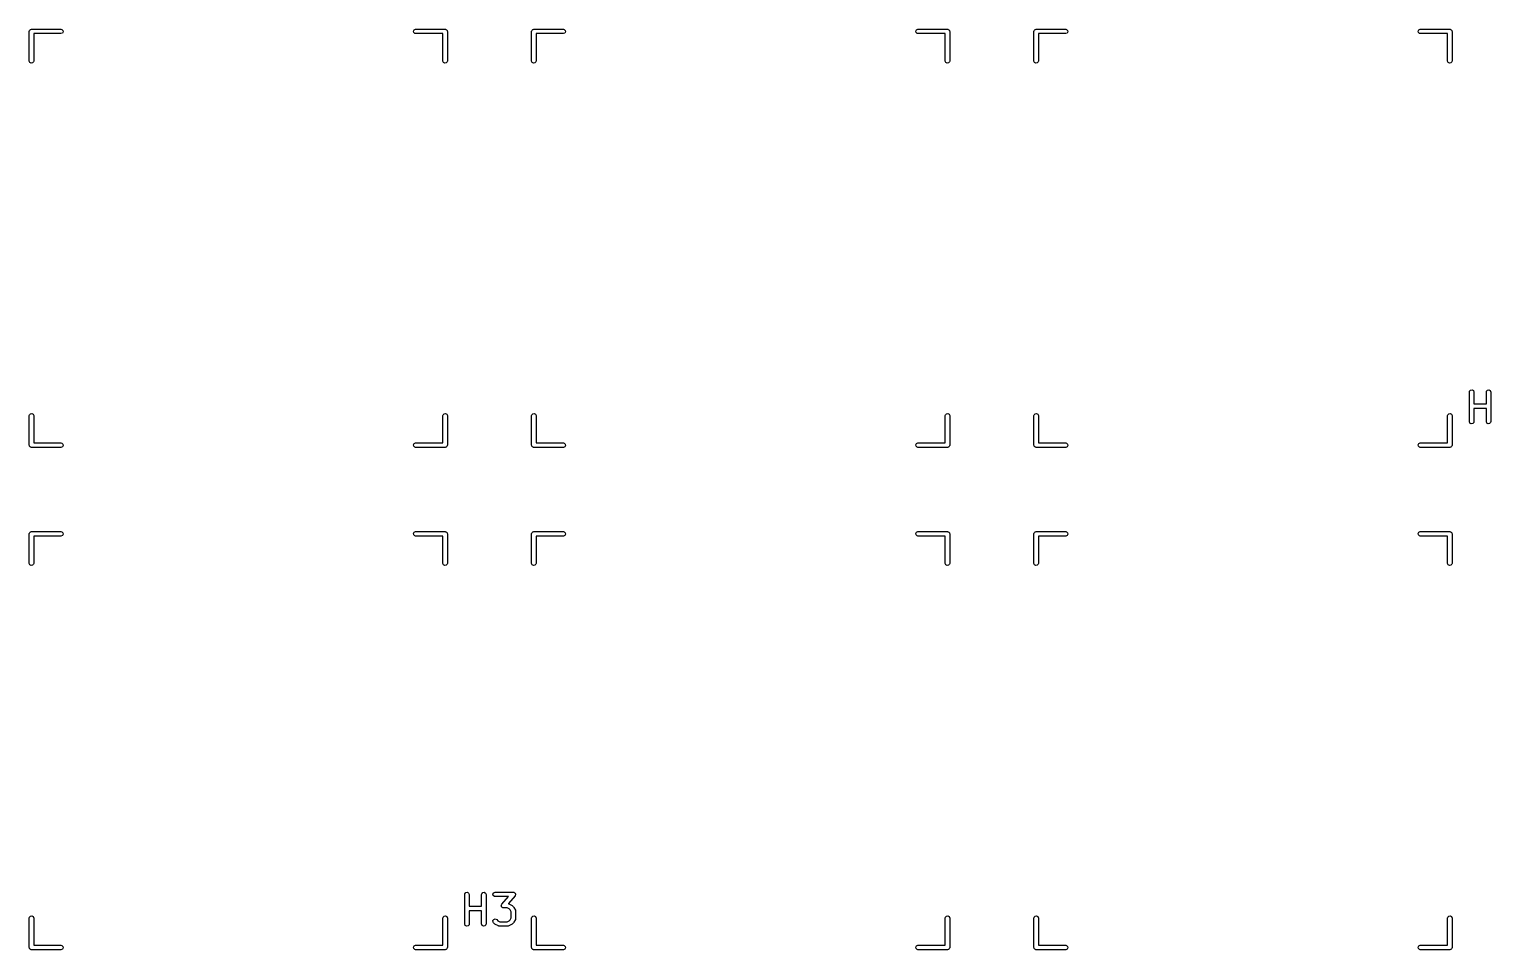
# Model space of a CAD drawing. Extents: x 2.98 to 10.9, y -3.21 to -0.64.
# Drawn here: x 2.984 to 4.931, y -1.868 to -0.642 of the extents above; entities that cross this region are included whole.
import ezdxf

# ---------------------------------------------------------------- set-up
doc = ezdxf.new("R2010")
doc.units = 0
doc.header["$MEASUREMENT"] = 0
doc.layers.add('BLACK', color=7, linetype='CONTINUOUS')

msp = doc.modelspace()

# ---------------------------------------------------------------- linework, layer by layer
at = {"layer": 'BLACK', "linetype": 'CONTINUOUS'}
for p, q in [((2.98492, -0.643087), (2.98531, -0.642423)), ((2.98531, -0.642423), (2.98556, -0.642332)), ((2.98556, -0.642332), (2.98573, -0.642127)), ((2.98573, -0.642127), (2.98648, -0.641994)), ((2.98648, -0.641994), (2.9872, -0.641732)), ((2.9872, -0.641732), (3.02657, -0.641732)), ((3.02657, -0.641732), (3.02758, -0.64191)), ((3.02758, -0.64191), (3.02913, -0.643208)), ((3.49611, -0.644172), (3.49712, -0.642423)), ((3.49712, -0.642423), (3.49901, -0.641732)), ((3.49901, -0.641732), (3.53838, -0.641732)), ((3.53838, -0.641732), (3.53877, -0.641799)), ((3.53877, -0.641799), (3.5389, -0.641777)), ((3.5389, -0.641777), (3.53901, -0.641842)), ((3.53901, -0.641842), (3.53939, -0.64191)), ((3.53939, -0.64191), (3.53998, -0.642403)), ((3.53998, -0.642403), (3.54065, -0.642787)), ((3.65421, -0.643087), (3.6546, -0.642423)), ((3.6546, -0.642423), (3.65485, -0.642332)), ((3.65485, -0.642332), (3.65502, -0.642127)), ((3.65502, -0.642127), (3.65577, -0.641994)), ((3.65577, -0.641994), (3.65649, -0.641732)), ((3.65649, -0.641732), (3.69586, -0.641732)), ((3.69586, -0.641732), (3.69687, -0.64191)), ((3.69687, -0.64191), (3.69842, -0.643208)), ((4.1654, -0.644172), (4.16641, -0.642423)), ((4.16641, -0.642423), (4.16831, -0.641732)), ((4.16831, -0.641732), (4.20768, -0.641732)), ((4.20768, -0.641732), (4.20806, -0.641799)), ((4.20806, -0.641799), (4.20819, -0.641777)), ((4.20819, -0.641777), (4.2083, -0.641842)), ((4.2083, -0.641842), (4.20869, -0.64191)), ((4.20869, -0.64191), (4.20927, -0.642403)), ((4.20927, -0.642403), (4.20994, -0.642787)), ((4.3235, -0.643087), (4.32389, -0.642423)), ((4.32389, -0.642423), (4.32414, -0.642332)), ((4.32414, -0.642332), (4.32431, -0.642127)), ((4.32431, -0.642127), (4.32506, -0.641994)), ((4.32506, -0.641994), (4.32579, -0.641732)), ((4.32579, -0.641732), (4.36516, -0.641732)), ((4.36516, -0.641732), (4.36617, -0.64191)), ((4.36617, -0.64191), (4.36771, -0.643208)), ((4.83469, -0.644172), (4.8357, -0.642423)), ((4.8357, -0.642423), (4.8376, -0.641732)), ((4.8376, -0.641732), (4.87697, -0.641732)), ((4.87697, -0.641732), (4.87735, -0.641799)), ((4.87735, -0.641799), (4.87748, -0.641777)), ((4.87748, -0.641777), (4.87759, -0.641842)), ((4.87759, -0.641842), (4.87798, -0.64191)), ((4.87798, -0.64191), (4.87856, -0.642403)), ((4.87856, -0.642403), (4.87923, -0.642787)), ((2.98425, -0.644685), (2.98432, -0.644301)), ((2.98425, -0.684055), (2.98425, -0.644685)), ((2.9843, -0.644172), (2.98436, -0.644058)), ((2.98432, -0.644301), (2.9843, -0.644172)), ((2.98436, -0.644058), (2.98443, -0.643675)), ((2.98443, -0.643675), (2.98492, -0.643087)), ((3.02657, -0.647637), (2.99016, -0.647637)), ((2.99016, -0.647637), (2.99016, -0.684055)), ((3.02847, -0.646947), (3.02657, -0.647637)), ((3.02948, -0.645197), (3.02847, -0.646947)), ((3.02913, -0.643208), (3.02948, -0.645197)), ((3.49646, -0.646161), (3.49611, -0.644172)), ((3.498, -0.647459), (3.49646, -0.646161)), ((3.49901, -0.647637), (3.498, -0.647459)), ((3.53543, -0.647637), (3.49901, -0.647637)), ((3.53543, -0.684055), (3.53543, -0.647637)), ((3.54065, -0.642787), (3.54074, -0.643037)), ((3.54074, -0.643037), (3.54094, -0.643208)), ((3.54094, -0.643208), (3.54107, -0.643964)), ((3.54107, -0.643964), (3.54134, -0.644685)), ((3.54134, -0.644685), (3.54134, -0.684055)), ((3.65354, -0.644685), (3.65361, -0.644301)), ((3.65354, -0.684055), (3.65354, -0.644685)), ((3.65359, -0.644172), (3.65365, -0.644058)), ((3.65361, -0.644301), (3.65359, -0.644172)), ((3.65365, -0.644058), (3.65372, -0.643675)), ((3.65372, -0.643675), (3.65421, -0.643087)), ((3.69586, -0.647637), (3.65945, -0.647637)), ((3.65945, -0.647637), (3.65945, -0.684055)), ((3.69776, -0.646947), (3.69586, -0.647637)), ((3.69877, -0.645197), (3.69776, -0.646947)), ((3.69842, -0.643208), (3.69877, -0.645197)), ((4.16575, -0.646161), (4.1654, -0.644172)), ((4.1673, -0.647459), (4.16575, -0.646161)), ((4.16831, -0.647637), (4.1673, -0.647459)), ((4.20472, -0.647637), (4.16831, -0.647637)), ((4.20472, -0.684055), (4.20472, -0.647637)), ((4.20994, -0.642787), (4.21003, -0.643037)), ((4.21003, -0.643037), (4.21023, -0.643208)), ((4.21023, -0.643208), (4.21037, -0.643964)), ((4.21037, -0.643964), (4.21063, -0.644685)), ((4.21063, -0.644685), (4.21063, -0.684055)), ((4.32283, -0.644685), (4.3229, -0.644301)), ((4.32283, -0.684055), (4.32283, -0.644685)), ((4.32288, -0.644172), (4.32294, -0.644058)), ((4.3229, -0.644301), (4.32288, -0.644172)), ((4.32294, -0.644058), (4.32301, -0.643675)), ((4.32301, -0.643675), (4.3235, -0.643087)), ((4.36516, -0.647637), (4.32874, -0.647637)), ((4.32874, -0.647637), (4.32874, -0.684055)), ((4.36705, -0.646947), (4.36516, -0.647637)), ((4.36806, -0.645197), (4.36705, -0.646947)), ((4.36771, -0.643208), (4.36806, -0.645197)), ((4.83504, -0.646161), (4.83469, -0.644172)), ((4.83659, -0.647459), (4.83504, -0.646161)), ((4.8376, -0.647637), (4.83659, -0.647459)), ((4.87401, -0.647637), (4.8376, -0.647637)), ((4.87401, -0.684055), (4.87401, -0.647637)), ((4.87923, -0.642787), (4.87932, -0.643037)), ((4.87932, -0.643037), (4.87952, -0.643208)), ((4.87952, -0.643208), (4.87966, -0.643964)), ((4.87966, -0.643964), (4.87992, -0.644685)), ((4.87992, -0.644685), (4.87992, -0.684055)), ((2.98494, -0.685953), (2.98425, -0.684055)), ((2.98669, -0.686963), (2.98494, -0.685953)), ((2.98868, -0.686612), (2.98669, -0.686963)), ((2.98998, -0.685065), (2.98868, -0.686612)), ((2.99016, -0.684055), (2.98998, -0.685065)), ((3.53612, -0.685953), (3.53543, -0.684055)), ((3.53787, -0.686963), (3.53612, -0.685953)), ((3.53986, -0.686612), (3.53787, -0.686963)), ((3.54116, -0.685065), (3.53986, -0.686612)), ((3.54134, -0.684055), (3.54116, -0.685065)), ((3.65423, -0.685953), (3.65354, -0.684055)), ((3.65598, -0.686963), (3.65423, -0.685953)), ((3.65797, -0.686612), (3.65598, -0.686963)), ((3.65927, -0.685065), (3.65797, -0.686612)), ((3.65945, -0.684055), (3.65927, -0.685065)), ((4.20541, -0.685953), (4.20472, -0.684055)), ((4.20716, -0.686963), (4.20541, -0.685953)), ((4.20915, -0.686612), (4.20716, -0.686963)), ((4.21045, -0.685065), (4.20915, -0.686612)), ((4.21063, -0.684055), (4.21045, -0.685065)), ((4.32352, -0.685953), (4.32283, -0.684055)), ((4.32527, -0.686963), (4.32352, -0.685953)), ((4.32726, -0.686612), (4.32527, -0.686963)), ((4.32856, -0.685065), (4.32726, -0.686612)), ((4.32874, -0.684055), (4.32856, -0.685065)), ((4.8747, -0.685953), (4.87401, -0.684055)), ((4.87645, -0.686963), (4.8747, -0.685953)), ((4.87844, -0.686612), (4.87645, -0.686963)), ((4.87974, -0.685065), (4.87844, -0.686612)), ((4.87992, -0.684055), (4.87974, -0.685065)), ((4.90307, -1.12509), (4.90325, -1.12408)), ((4.90307, -1.16446), (4.90307, -1.12509)), ((4.90325, -1.12408), (4.90455, -1.12254)), ((4.90455, -1.12254), (4.90654, -1.12219)), ((4.90654, -1.12219), (4.90829, -1.1232)), ((4.90829, -1.1232), (4.90898, -1.12509)), ((4.90898, -1.12509), (4.90898, -1.14089)), ((4.92557, -1.12509), (4.92575, -1.12408)), ((4.92557, -1.14089), (4.92557, -1.12509)), ((4.92575, -1.12408), (4.92705, -1.12254)), ((4.92705, -1.12254), (4.92903, -1.12219)), ((4.92903, -1.12219), (4.93078, -1.1232)), ((4.93078, -1.1232), (4.93147, -1.12509)), ((4.93147, -1.12509), (4.93147, -1.16446)), ((4.90898, -1.14089), (4.92557, -1.14089)), ((4.92557, -1.14679), (4.90898, -1.14679)), ((4.90898, -1.14679), (4.90898, -1.16446)), ((4.92557, -1.16446), (4.92557, -1.14679)), ((2.98425, -1.1565), (2.98443, -1.15549)), ((2.98425, -1.19587), (2.98425, -1.1565)), ((2.98443, -1.15549), (2.98573, -1.15394)), ((2.98573, -1.15394), (2.98772, -1.15359)), ((2.98772, -1.15359), (2.98947, -1.1546)), ((2.98947, -1.1546), (2.99016, -1.1565)), ((2.99016, -1.1565), (2.99016, -1.19291)), ((3.53543, -1.1565), (3.53561, -1.15549)), ((3.53543, -1.19291), (3.53543, -1.1565)), ((3.53561, -1.15549), (3.53691, -1.15394)), ((3.53691, -1.15394), (3.5389, -1.15359)), ((3.5389, -1.15359), (3.54065, -1.1546)), ((3.54065, -1.1546), (3.54134, -1.1565)), ((3.54134, -1.1565), (3.54134, -1.19587)), ((3.65354, -1.1565), (3.65372, -1.15549)), ((3.65354, -1.19587), (3.65354, -1.1565)), ((3.65372, -1.15549), (3.65502, -1.15394)), ((3.65502, -1.15394), (3.65701, -1.15359)), ((3.65701, -1.15359), (3.65876, -1.1546)), ((3.65876, -1.1546), (3.65945, -1.1565)), ((3.65945, -1.1565), (3.65945, -1.19291)), ((4.20472, -1.1565), (4.2049, -1.15549)), ((4.20472, -1.19291), (4.20472, -1.1565)), ((4.2049, -1.15549), (4.2062, -1.15394)), ((4.2062, -1.15394), (4.20819, -1.15359)), ((4.20819, -1.15359), (4.20994, -1.1546)), ((4.20994, -1.1546), (4.21063, -1.1565)), ((4.21063, -1.1565), (4.21063, -1.19587)), ((4.32283, -1.1565), (4.32301, -1.15549)), ((4.32283, -1.19587), (4.32283, -1.1565)), ((4.32301, -1.15549), (4.32431, -1.15394)), ((4.32431, -1.15394), (4.3263, -1.15359)), ((4.3263, -1.15359), (4.32805, -1.1546)), ((4.32805, -1.1546), (4.32874, -1.1565)), ((4.32874, -1.1565), (4.32874, -1.19291)), ((4.87401, -1.1565), (4.87419, -1.15549)), ((4.87401, -1.19291), (4.87401, -1.1565)), ((4.87419, -1.15549), (4.87549, -1.15394)), ((4.87549, -1.15394), (4.87748, -1.15359)), ((4.87748, -1.15359), (4.87923, -1.1546)), ((4.87923, -1.1546), (4.87992, -1.1565)), ((4.87992, -1.1565), (4.87992, -1.19587)), ((4.90376, -1.16636), (4.90307, -1.16446)), ((4.90551, -1.16737), (4.90376, -1.16636)), ((4.9075, -1.16702), (4.90551, -1.16737)), ((4.9088, -1.16547), (4.9075, -1.16702)), ((4.90898, -1.16446), (4.9088, -1.16547)), ((4.92626, -1.16636), (4.92557, -1.16446)), ((4.92801, -1.16737), (4.92626, -1.16636)), ((4.93, -1.16702), (4.92801, -1.16737)), ((4.9313, -1.16547), (4.93, -1.16702)), ((4.93147, -1.16446), (4.9313, -1.16547)), ((2.98451, -1.19659), (2.98425, -1.19587)), ((2.98465, -1.19734), (2.98451, -1.19659)), ((2.98485, -1.19751), (2.98465, -1.19734)), ((2.98494, -1.19776), (2.98485, -1.19751)), ((2.98561, -1.19815), (2.98494, -1.19776)), ((2.98619, -1.19864), (2.98561, -1.19815)), ((2.98658, -1.19871), (2.98619, -1.19864)), ((2.98669, -1.19877), (2.98658, -1.19871)), ((2.98682, -1.19875), (2.98669, -1.19877)), ((2.9872, -1.19882), (2.98682, -1.19875)), ((3.02657, -1.19882), (2.9872, -1.19882)), ((2.99016, -1.19291), (3.02657, -1.19291)), ((3.02657, -1.19291), (3.02758, -1.19309)), ((3.02847, -1.19813), (3.02657, -1.19882)), ((3.02758, -1.19309), (3.02913, -1.19439)), ((3.02948, -1.19638), (3.02847, -1.19813)), ((3.02913, -1.19439), (3.02948, -1.19638)), ((3.49611, -1.19535), (3.49712, -1.1936)), ((3.49646, -1.19734), (3.49611, -1.19535)), ((3.498, -1.19864), (3.49646, -1.19734)), ((3.49712, -1.1936), (3.49901, -1.19291)), ((3.49901, -1.19882), (3.498, -1.19864)), ((3.49901, -1.19291), (3.53543, -1.19291)), ((3.53838, -1.19882), (3.49901, -1.19882)), ((3.53911, -1.19856), (3.53838, -1.19882)), ((3.53986, -1.19842), (3.53911, -1.19856)), ((3.54003, -1.19822), (3.53986, -1.19842)), ((3.54028, -1.19813), (3.54003, -1.19822)), ((3.54067, -1.19746), (3.54028, -1.19813)), ((3.54116, -1.19688), (3.54067, -1.19746)), ((3.54123, -1.19649), (3.54116, -1.19688)), ((3.54129, -1.19638), (3.54123, -1.19649)), ((3.54134, -1.19587), (3.54127, -1.19625)), ((3.54127, -1.19625), (3.54129, -1.19638)), ((3.6538, -1.19659), (3.65354, -1.19587)), ((3.65394, -1.19734), (3.6538, -1.19659)), ((3.65414, -1.19751), (3.65394, -1.19734)), ((3.65423, -1.19776), (3.65414, -1.19751)), ((3.6549, -1.19815), (3.65423, -1.19776)), ((3.65548, -1.19864), (3.6549, -1.19815)), ((3.65587, -1.19871), (3.65548, -1.19864)), ((3.65598, -1.19877), (3.65587, -1.19871)), ((3.65611, -1.19875), (3.65598, -1.19877)), ((3.65649, -1.19882), (3.65611, -1.19875)), ((3.69586, -1.19882), (3.65649, -1.19882)), ((3.65945, -1.19291), (3.69586, -1.19291)), ((3.69586, -1.19291), (3.69687, -1.19309)), ((3.69776, -1.19813), (3.69586, -1.19882)), ((3.69687, -1.19309), (3.69842, -1.19439)), ((3.69877, -1.19638), (3.69776, -1.19813)), ((3.69842, -1.19439), (3.69877, -1.19638)), ((4.1654, -1.19535), (4.16641, -1.1936)), ((4.16575, -1.19734), (4.1654, -1.19535)), ((4.1673, -1.19864), (4.16575, -1.19734)), ((4.16641, -1.1936), (4.16831, -1.19291)), ((4.16831, -1.19882), (4.1673, -1.19864)), ((4.16831, -1.19291), (4.20472, -1.19291)), ((4.20768, -1.19882), (4.16831, -1.19882)), ((4.2084, -1.19856), (4.20768, -1.19882)), ((4.20915, -1.19842), (4.2084, -1.19856)), ((4.20932, -1.19822), (4.20915, -1.19842)), ((4.20957, -1.19813), (4.20932, -1.19822)), ((4.20996, -1.19746), (4.20957, -1.19813)), ((4.21045, -1.19688), (4.20996, -1.19746)), ((4.21052, -1.19649), (4.21045, -1.19688)), ((4.21058, -1.19638), (4.21052, -1.19649)), ((4.21063, -1.19587), (4.21056, -1.19625)), ((4.21056, -1.19625), (4.21058, -1.19638)), ((4.32309, -1.19659), (4.32283, -1.19587)), ((4.32323, -1.19734), (4.32309, -1.19659)), ((4.32343, -1.19751), (4.32323, -1.19734)), ((4.32352, -1.19776), (4.32343, -1.19751)), ((4.32419, -1.19815), (4.32352, -1.19776)), ((4.32478, -1.19864), (4.32419, -1.19815)), ((4.32516, -1.19871), (4.32478, -1.19864)), ((4.32527, -1.19877), (4.32516, -1.19871)), ((4.3254, -1.19875), (4.32527, -1.19877)), ((4.32579, -1.19882), (4.3254, -1.19875)), ((4.36516, -1.19882), (4.32579, -1.19882)), ((4.32874, -1.19291), (4.36516, -1.19291)), ((4.36516, -1.19291), (4.36617, -1.19309)), ((4.36705, -1.19813), (4.36516, -1.19882)), ((4.36617, -1.19309), (4.36771, -1.19439)), ((4.36806, -1.19638), (4.36705, -1.19813)), ((4.36771, -1.19439), (4.36806, -1.19638)), ((4.83469, -1.19535), (4.8357, -1.1936)), ((4.83504, -1.19734), (4.83469, -1.19535)), ((4.83659, -1.19864), (4.83504, -1.19734)), ((4.8357, -1.1936), (4.8376, -1.19291)), ((4.8376, -1.19882), (4.83659, -1.19864)), ((4.8376, -1.19291), (4.87401, -1.19291)), ((4.87697, -1.19882), (4.8376, -1.19882)), ((4.87769, -1.19856), (4.87697, -1.19882)), ((4.87844, -1.19842), (4.87769, -1.19856)), ((4.87861, -1.19822), (4.87844, -1.19842)), ((4.87886, -1.19813), (4.87861, -1.19822)), ((4.87925, -1.19746), (4.87886, -1.19813)), ((4.87974, -1.19688), (4.87925, -1.19746)), ((4.87981, -1.19649), (4.87974, -1.19688)), ((4.87987, -1.19638), (4.87981, -1.19649)), ((4.87992, -1.19587), (4.87985, -1.19625)), ((4.87985, -1.19625), (4.87987, -1.19638)), ((2.98425, -1.31398), (2.98432, -1.31359)), ((2.98425, -1.35335), (2.98425, -1.31398)), ((2.9843, -1.31346), (2.98436, -1.31335)), ((2.98432, -1.31359), (2.9843, -1.31346)), ((2.98436, -1.31335), (2.98443, -1.31297)), ((2.98443, -1.31297), (2.98492, -1.31238)), ((2.98492, -1.31238), (2.98531, -1.31171)), ((2.98531, -1.31171), (2.98556, -1.31162)), ((2.98556, -1.31162), (2.98573, -1.31142)), ((2.98573, -1.31142), (2.98648, -1.31129)), ((2.98648, -1.31129), (2.9872, -1.31102)), ((2.9872, -1.31102), (3.02657, -1.31102)), ((3.02657, -1.31693), (2.99016, -1.31693)), ((2.99016, -1.31693), (2.99016, -1.35335)), ((3.02657, -1.31102), (3.02758, -1.3112)), ((3.02847, -1.31624), (3.02657, -1.31693)), ((3.02758, -1.3112), (3.02913, -1.3125)), ((3.02948, -1.31449), (3.02847, -1.31624)), ((3.02913, -1.3125), (3.02948, -1.31449)), ((3.49611, -1.31346), (3.49712, -1.31171)), ((3.49646, -1.31545), (3.49611, -1.31346)), ((3.498, -1.31675), (3.49646, -1.31545)), ((3.49712, -1.31171), (3.49901, -1.31102)), ((3.49901, -1.31693), (3.498, -1.31675)), ((3.49901, -1.31102), (3.53838, -1.31102)), ((3.53543, -1.31693), (3.49901, -1.31693)), ((3.53543, -1.35335), (3.53543, -1.31693)), ((3.53838, -1.31102), (3.53877, -1.31109)), ((3.53877, -1.31109), (3.5389, -1.31107)), ((3.5389, -1.31107), (3.53901, -1.31113)), ((3.53901, -1.31113), (3.53939, -1.3112)), ((3.53939, -1.3112), (3.53998, -1.31169)), ((3.53998, -1.31169), (3.54065, -1.31208)), ((3.54065, -1.31208), (3.54074, -1.31233)), ((3.54074, -1.31233), (3.54094, -1.3125)), ((3.54094, -1.3125), (3.54107, -1.31325)), ((3.54107, -1.31325), (3.54134, -1.31398)), ((3.54134, -1.31398), (3.54134, -1.35335)), ((3.65354, -1.31398), (3.65361, -1.31359)), ((3.65354, -1.35335), (3.65354, -1.31398)), ((3.65359, -1.31346), (3.65365, -1.31335)), ((3.65361, -1.31359), (3.65359, -1.31346)), ((3.65365, -1.31335), (3.65372, -1.31297)), ((3.65372, -1.31297), (3.65421, -1.31238)), ((3.65421, -1.31238), (3.6546, -1.31171)), ((3.6546, -1.31171), (3.65485, -1.31162)), ((3.65485, -1.31162), (3.65502, -1.31142)), ((3.65502, -1.31142), (3.65577, -1.31129)), ((3.65577, -1.31129), (3.65649, -1.31102)), ((3.65649, -1.31102), (3.69586, -1.31102)), ((3.69586, -1.31693), (3.65945, -1.31693)), ((3.65945, -1.31693), (3.65945, -1.35335)), ((3.69586, -1.31102), (3.69687, -1.3112)), ((3.69776, -1.31624), (3.69586, -1.31693)), ((3.69687, -1.3112), (3.69842, -1.3125)), ((3.69877, -1.31449), (3.69776, -1.31624)), ((3.69842, -1.3125), (3.69877, -1.31449)), ((4.1654, -1.31346), (4.16641, -1.31171)), ((4.16575, -1.31545), (4.1654, -1.31346)), ((4.1673, -1.31675), (4.16575, -1.31545)), ((4.16641, -1.31171), (4.16831, -1.31102)), ((4.16831, -1.31693), (4.1673, -1.31675)), ((4.16831, -1.31102), (4.20768, -1.31102)), ((4.20472, -1.31693), (4.16831, -1.31693)), ((4.20472, -1.35335), (4.20472, -1.31693)), ((4.20768, -1.31102), (4.20806, -1.31109)), ((4.20806, -1.31109), (4.20819, -1.31107)), ((4.20819, -1.31107), (4.2083, -1.31113)), ((4.2083, -1.31113), (4.20869, -1.3112)), ((4.20869, -1.3112), (4.20927, -1.31169)), ((4.20927, -1.31169), (4.20994, -1.31208)), ((4.20994, -1.31208), (4.21003, -1.31233)), ((4.21003, -1.31233), (4.21023, -1.3125)), ((4.21023, -1.3125), (4.21037, -1.31325)), ((4.21037, -1.31325), (4.21063, -1.31398)), ((4.21063, -1.31398), (4.21063, -1.35335)), ((4.32283, -1.31398), (4.3229, -1.31359)), ((4.32283, -1.35335), (4.32283, -1.31398)), ((4.32288, -1.31346), (4.32294, -1.31335)), ((4.3229, -1.31359), (4.32288, -1.31346)), ((4.32294, -1.31335), (4.32301, -1.31297)), ((4.32301, -1.31297), (4.3235, -1.31238)), ((4.3235, -1.31238), (4.32389, -1.31171)), ((4.32389, -1.31171), (4.32414, -1.31162)), ((4.32414, -1.31162), (4.32431, -1.31142)), ((4.32431, -1.31142), (4.32506, -1.31129)), ((4.32506, -1.31129), (4.32579, -1.31102)), ((4.32579, -1.31102), (4.36516, -1.31102)), ((4.36516, -1.31693), (4.32874, -1.31693)), ((4.32874, -1.31693), (4.32874, -1.35335)), ((4.36516, -1.31102), (4.36617, -1.3112)), ((4.36705, -1.31624), (4.36516, -1.31693)), ((4.36617, -1.3112), (4.36771, -1.3125)), ((4.36806, -1.31449), (4.36705, -1.31624)), ((4.36771, -1.3125), (4.36806, -1.31449)), ((4.83469, -1.31346), (4.8357, -1.31171)), ((4.83504, -1.31545), (4.83469, -1.31346)), ((4.83659, -1.31675), (4.83504, -1.31545)), ((4.8357, -1.31171), (4.8376, -1.31102)), ((4.8376, -1.31693), (4.83659, -1.31675)), ((4.8376, -1.31102), (4.87697, -1.31102)), ((4.87401, -1.31693), (4.8376, -1.31693)), ((4.87401, -1.35335), (4.87401, -1.31693)), ((4.87697, -1.31102), (4.87735, -1.31109)), ((4.87735, -1.31109), (4.87748, -1.31107)), ((4.87748, -1.31107), (4.87759, -1.31113)), ((4.87759, -1.31113), (4.87798, -1.3112)), ((4.87798, -1.3112), (4.87856, -1.31169)), ((4.87856, -1.31169), (4.87923, -1.31208)), ((4.87923, -1.31208), (4.87932, -1.31233)), ((4.87932, -1.31233), (4.87952, -1.3125)), ((4.87952, -1.3125), (4.87966, -1.31325)), ((4.87966, -1.31325), (4.87992, -1.31398)), ((4.87992, -1.31398), (4.87992, -1.35335)), ((2.98494, -1.35524), (2.98425, -1.35335)), ((2.98669, -1.35625), (2.98494, -1.35524)), ((2.98868, -1.3559), (2.98669, -1.35625)), ((2.98998, -1.35436), (2.98868, -1.3559)), ((2.99016, -1.35335), (2.98998, -1.35436)), ((3.53612, -1.35524), (3.53543, -1.35335)), ((3.53787, -1.35625), (3.53612, -1.35524)), ((3.53986, -1.3559), (3.53787, -1.35625)), ((3.54116, -1.35436), (3.53986, -1.3559)), ((3.54134, -1.35335), (3.54116, -1.35436)), ((3.65423, -1.35524), (3.65354, -1.35335)), ((3.65598, -1.35625), (3.65423, -1.35524)), ((3.65797, -1.3559), (3.65598, -1.35625)), ((3.65927, -1.35436), (3.65797, -1.3559)), ((3.65945, -1.35335), (3.65927, -1.35436)), ((4.20541, -1.35524), (4.20472, -1.35335)), ((4.20716, -1.35625), (4.20541, -1.35524)), ((4.20915, -1.3559), (4.20716, -1.35625)), ((4.21045, -1.35436), (4.20915, -1.3559)), ((4.21063, -1.35335), (4.21045, -1.35436)), ((4.32352, -1.35524), (4.32283, -1.35335)), ((4.32527, -1.35625), (4.32352, -1.35524)), ((4.32726, -1.3559), (4.32527, -1.35625)), ((4.32856, -1.35436), (4.32726, -1.3559)), ((4.32874, -1.35335), (4.32856, -1.35436)), ((4.8747, -1.35524), (4.87401, -1.35335)), ((4.87645, -1.35625), (4.8747, -1.35524)), ((4.87844, -1.3559), (4.87645, -1.35625)), ((4.87974, -1.35436), (4.87844, -1.3559)), ((4.87992, -1.35335), (4.87974, -1.35436)), ((3.60304, -1.79212), (3.60494, -1.79143)), ((3.60494, -1.79143), (3.62931, -1.79143)), ((3.62931, -1.79143), (3.62975, -1.79151)), ((3.56449, -1.79438), (3.56467, -1.79337)), ((3.56449, -1.83375), (3.56449, -1.79438)), ((3.56467, -1.79337), (3.56597, -1.79183)), ((3.56597, -1.79183), (3.56796, -1.79148)), ((3.56796, -1.79148), (3.5697, -1.79249)), ((3.5697, -1.79249), (3.5704, -1.79438)), ((3.5704, -1.79438), (3.5704, -1.81018)), ((3.5704, -1.81018), (3.58699, -1.81018)), ((3.58699, -1.79438), (3.58717, -1.79337)), ((3.58699, -1.81018), (3.58699, -1.79438)), ((3.58717, -1.79337), (3.58846, -1.79183)), ((3.58846, -1.79183), (3.59045, -1.79148)), ((3.59045, -1.79148), (3.5922, -1.79249)), ((3.5922, -1.79249), (3.59289, -1.79438)), ((3.59289, -1.79438), (3.59289, -1.83375)), ((3.60203, -1.79387), (3.60304, -1.79212)), ((3.60238, -1.79586), (3.60203, -1.79387)), ((3.60393, -1.79716), (3.60238, -1.79586)), ((3.60494, -1.79734), (3.60393, -1.79716)), ((3.6228, -1.79734), (3.60494, -1.79734)), ((3.61323, -1.80932), (3.61332, -1.8091)), ((3.61349, -1.81007), (3.61323, -1.80932)), ((3.61328, -1.80887), (3.61368, -1.80818)), ((3.61332, -1.8091), (3.61328, -1.80887)), ((3.61363, -1.81086), (3.61349, -1.81007)), ((3.61381, -1.81101), (3.61363, -1.81086)), ((3.61368, -1.80818), (3.61396, -1.80744)), ((3.61396, -1.80744), (3.6228, -1.79734)), ((3.63153, -1.79633), (3.62258, -1.80656)), ((3.62258, -1.80656), (3.62282, -1.80661)), ((3.62282, -1.80661), (3.62296, -1.80672)), ((3.62296, -1.80672), (3.62313, -1.80674)), ((3.62313, -1.80674), (3.62688, -1.80862)), ((3.62688, -1.80862), (3.62759, -1.80914)), ((3.62759, -1.80914), (3.62765, -1.80917)), ((3.62765, -1.80917), (3.62952, -1.81104)), ((3.62975, -1.79151), (3.62988, -1.79149)), ((3.62988, -1.79149), (3.62999, -1.79155)), ((3.62999, -1.79155), (3.63032, -1.79161)), ((3.63032, -1.79161), (3.63093, -1.79212)), ((3.63093, -1.79212), (3.63161, -1.79253)), ((3.63182, -1.79559), (3.63153, -1.79633)), ((3.63161, -1.79253), (3.63169, -1.79276)), ((3.63169, -1.79276), (3.63187, -1.79291)), ((3.63222, -1.7949), (3.63182, -1.79559)), ((3.63187, -1.79291), (3.63201, -1.79369)), ((3.63201, -1.79369), (3.63226, -1.79445)), ((3.63226, -1.79445), (3.63218, -1.79466)), ((3.63218, -1.79466), (3.63222, -1.7949)), ((2.98425, -1.82579), (2.98443, -1.82478)), ((2.98425, -1.86516), (2.98425, -1.82579)), ((2.98443, -1.82478), (2.98573, -1.82323)), ((2.98573, -1.82323), (2.98772, -1.82288)), ((2.98772, -1.82288), (2.98947, -1.82389)), ((2.98947, -1.82389), (2.99016, -1.82579)), ((2.99016, -1.82579), (2.99016, -1.8622)), ((3.53543, -1.82579), (3.53561, -1.82478)), ((3.53543, -1.8622), (3.53543, -1.82579)), ((3.53561, -1.82478), (3.53691, -1.82323)), ((3.53691, -1.82323), (3.5389, -1.82288)), ((3.5389, -1.82288), (3.54065, -1.82389)), ((3.54065, -1.82389), (3.54134, -1.82579)), ((3.54134, -1.82579), (3.54134, -1.86516)), ((3.58699, -1.81608), (3.5704, -1.81608)), ((3.5704, -1.81608), (3.5704, -1.83375)), ((3.58699, -1.83375), (3.58699, -1.81608)), ((3.60209, -1.82924), (3.60324, -1.82759)), ((3.60226, -1.83125), (3.60209, -1.82924)), ((3.60324, -1.82759), (3.6052, -1.82706)), ((3.6052, -1.82706), (3.60703, -1.82792)), ((3.60703, -1.82792), (3.60856, -1.82945)), ((3.60856, -1.82945), (3.61126, -1.8308)), ((3.61389, -1.81123), (3.61381, -1.81101)), ((3.61457, -1.81165), (3.61389, -1.81123)), ((3.61518, -1.81216), (3.61457, -1.81165)), ((3.61551, -1.81222), (3.61518, -1.81216)), ((3.61561, -1.81228), (3.61551, -1.81222)), ((3.61575, -1.81226), (3.61561, -1.81228)), ((3.61619, -1.81234), (3.61575, -1.81226)), ((3.62111, -1.81234), (3.61619, -1.81234)), ((3.62381, -1.81368), (3.62111, -1.81234)), ((3.62111, -1.8308), (3.62381, -1.82945)), ((3.62501, -1.81488), (3.62381, -1.81368)), ((3.62381, -1.82945), (3.62501, -1.82826)), ((3.62636, -1.81758), (3.62501, -1.81488)), ((3.62501, -1.82826), (3.62636, -1.82556)), ((3.62636, -1.82556), (3.62636, -1.81758)), ((3.62952, -1.81104), (3.63003, -1.81177)), ((3.63003, -1.81177), (3.63008, -1.81181)), ((3.63008, -1.81181), (3.63195, -1.81556)), ((3.63195, -1.82758), (3.63008, -1.83133)), ((3.63195, -1.81556), (3.63224, -1.81654)), ((3.63197, -1.8274), (3.63195, -1.82758)), ((3.63208, -1.82727), (3.63197, -1.8274)), ((3.63226, -1.82626), (3.63208, -1.82727)), ((3.63224, -1.81654), (3.6322, -1.81672)), ((3.6322, -1.81672), (3.63226, -1.81688)), ((3.63226, -1.81688), (3.63226, -1.82626)), ((3.65354, -1.82579), (3.65372, -1.82478)), ((3.65354, -1.86516), (3.65354, -1.82579)), ((3.65372, -1.82478), (3.65502, -1.82323)), ((3.65502, -1.82323), (3.65701, -1.82288)), ((3.65701, -1.82288), (3.65876, -1.82389)), ((3.65876, -1.82389), (3.65945, -1.82579)), ((3.65945, -1.82579), (3.65945, -1.8622)), ((4.20472, -1.82579), (4.2049, -1.82478)), ((4.20472, -1.8622), (4.20472, -1.82579)), ((4.2049, -1.82478), (4.2062, -1.82323)), ((4.2062, -1.82323), (4.20819, -1.82288)), ((4.20819, -1.82288), (4.20994, -1.82389)), ((4.20994, -1.82389), (4.21063, -1.82579)), ((4.21063, -1.82579), (4.21063, -1.86516)), ((4.32283, -1.82579), (4.32301, -1.82478)), ((4.32283, -1.86516), (4.32283, -1.82579)), ((4.32301, -1.82478), (4.32431, -1.82323)), ((4.32431, -1.82323), (4.3263, -1.82288)), ((4.3263, -1.82288), (4.32805, -1.82389)), ((4.32805, -1.82389), (4.32874, -1.82579)), ((4.32874, -1.82579), (4.32874, -1.8622)), ((4.87401, -1.82579), (4.87419, -1.82478)), ((4.87401, -1.8622), (4.87401, -1.82579)), ((4.87419, -1.82478), (4.87549, -1.82323)), ((4.87549, -1.82323), (4.87748, -1.82288)), ((4.87748, -1.82288), (4.87923, -1.82389)), ((4.87923, -1.82389), (4.87992, -1.82579)), ((4.87992, -1.82579), (4.87992, -1.86516)), ((3.56518, -1.83565), (3.56449, -1.83375)), ((3.56693, -1.83666), (3.56518, -1.83565)), ((3.56892, -1.83631), (3.56693, -1.83666)), ((3.57022, -1.83476), (3.56892, -1.83631)), ((3.5704, -1.83375), (3.57022, -1.83476)), ((3.58768, -1.83565), (3.58699, -1.83375)), ((3.58943, -1.83666), (3.58768, -1.83565)), ((3.59142, -1.83631), (3.58943, -1.83666)), ((3.59271, -1.83476), (3.59142, -1.83631)), ((3.59289, -1.83375), (3.59271, -1.83476)), ((3.60285, -1.83209), (3.60226, -1.83125)), ((3.60473, -1.83397), (3.60285, -1.83209)), ((3.60478, -1.83399), (3.60473, -1.83397)), ((3.60549, -1.83452), (3.60478, -1.83399)), ((3.60924, -1.8364), (3.60549, -1.83452)), ((3.60942, -1.83642), (3.60924, -1.8364)), ((3.60955, -1.83653), (3.60942, -1.83642)), ((3.61056, -1.83671), (3.60955, -1.83653)), ((3.62181, -1.83671), (3.61056, -1.83671)), ((3.61126, -1.8308), (3.62111, -1.8308)), ((3.62198, -1.83665), (3.62181, -1.83671)), ((3.62215, -1.83669), (3.62198, -1.83665)), ((3.62313, -1.8364), (3.62215, -1.83669)), ((3.62688, -1.83452), (3.62313, -1.8364)), ((3.62693, -1.83447), (3.62688, -1.83452)), ((3.62765, -1.83397), (3.62693, -1.83447)), ((3.62952, -1.83209), (3.62765, -1.83397)), ((3.62955, -1.83203), (3.62952, -1.83209)), ((3.63008, -1.83133), (3.62955, -1.83203)), ((2.98451, -1.86588), (2.98425, -1.86516)), ((2.98465, -1.86663), (2.98451, -1.86588)), ((2.98485, -1.8668), (2.98465, -1.86663)), ((2.98494, -1.86705), (2.98485, -1.8668)), ((2.98561, -1.86744), (2.98494, -1.86705)), ((2.98619, -1.86793), (2.98561, -1.86744)), ((2.98658, -1.868), (2.98619, -1.86793)), ((2.98669, -1.86806), (2.98658, -1.868)), ((2.98682, -1.86804), (2.98669, -1.86806)), ((2.9872, -1.86811), (2.98682, -1.86804)), ((3.02657, -1.86811), (2.9872, -1.86811)), ((2.99016, -1.8622), (3.02657, -1.8622)), ((3.02657, -1.8622), (3.02758, -1.86238)), ((3.02847, -1.86742), (3.02657, -1.86811)), ((3.02758, -1.86238), (3.02913, -1.86368)), ((3.02948, -1.86567), (3.02847, -1.86742)), ((3.02913, -1.86368), (3.02948, -1.86567)), ((3.49611, -1.86464), (3.49712, -1.86289)), ((3.49646, -1.86663), (3.49611, -1.86464)), ((3.498, -1.86793), (3.49646, -1.86663)), ((3.49712, -1.86289), (3.49901, -1.8622)), ((3.49901, -1.86811), (3.498, -1.86793)), ((3.49901, -1.8622), (3.53543, -1.8622)), ((3.53838, -1.86811), (3.49901, -1.86811)), ((3.53911, -1.86785), (3.53838, -1.86811)), ((3.53986, -1.86771), (3.53911, -1.86785)), ((3.54003, -1.86751), (3.53986, -1.86771)), ((3.54028, -1.86742), (3.54003, -1.86751)), ((3.54067, -1.86675), (3.54028, -1.86742)), ((3.54116, -1.86617), (3.54067, -1.86675)), ((3.54123, -1.86578), (3.54116, -1.86617)), ((3.54129, -1.86567), (3.54123, -1.86578)), ((3.54134, -1.86516), (3.54127, -1.86554)), ((3.54127, -1.86554), (3.54129, -1.86567)), ((3.6538, -1.86588), (3.65354, -1.86516)), ((3.65394, -1.86663), (3.6538, -1.86588)), ((3.65414, -1.8668), (3.65394, -1.86663)), ((3.65423, -1.86705), (3.65414, -1.8668)), ((3.6549, -1.86744), (3.65423, -1.86705)), ((3.65548, -1.86793), (3.6549, -1.86744)), ((3.65587, -1.868), (3.65548, -1.86793)), ((3.65598, -1.86806), (3.65587, -1.868)), ((3.65611, -1.86804), (3.65598, -1.86806)), ((3.65649, -1.86811), (3.65611, -1.86804)), ((3.69586, -1.86811), (3.65649, -1.86811)), ((3.65945, -1.8622), (3.69586, -1.8622)), ((3.69586, -1.8622), (3.69687, -1.86238)), ((3.69776, -1.86742), (3.69586, -1.86811)), ((3.69687, -1.86238), (3.69842, -1.86368)), ((3.69877, -1.86567), (3.69776, -1.86742)), ((3.69842, -1.86368), (3.69877, -1.86567)), ((4.1654, -1.86464), (4.16641, -1.86289)), ((4.16575, -1.86663), (4.1654, -1.86464)), ((4.1673, -1.86793), (4.16575, -1.86663)), ((4.16641, -1.86289), (4.16831, -1.8622)), ((4.16831, -1.86811), (4.1673, -1.86793)), ((4.16831, -1.8622), (4.20472, -1.8622)), ((4.20768, -1.86811), (4.16831, -1.86811)), ((4.2084, -1.86785), (4.20768, -1.86811)), ((4.20915, -1.86771), (4.2084, -1.86785)), ((4.20932, -1.86751), (4.20915, -1.86771)), ((4.20957, -1.86742), (4.20932, -1.86751)), ((4.20996, -1.86675), (4.20957, -1.86742)), ((4.21045, -1.86617), (4.20996, -1.86675)), ((4.21052, -1.86578), (4.21045, -1.86617)), ((4.21058, -1.86567), (4.21052, -1.86578)), ((4.21063, -1.86516), (4.21056, -1.86554)), ((4.21056, -1.86554), (4.21058, -1.86567)), ((4.32309, -1.86588), (4.32283, -1.86516)), ((4.32323, -1.86663), (4.32309, -1.86588)), ((4.32343, -1.8668), (4.32323, -1.86663)), ((4.32352, -1.86705), (4.32343, -1.8668)), ((4.32419, -1.86744), (4.32352, -1.86705)), ((4.32478, -1.86793), (4.32419, -1.86744)), ((4.32516, -1.868), (4.32478, -1.86793)), ((4.32527, -1.86806), (4.32516, -1.868)), ((4.3254, -1.86804), (4.32527, -1.86806)), ((4.32579, -1.86811), (4.3254, -1.86804)), ((4.36516, -1.86811), (4.32579, -1.86811)), ((4.32874, -1.8622), (4.36516, -1.8622)), ((4.36516, -1.8622), (4.36617, -1.86238)), ((4.36705, -1.86742), (4.36516, -1.86811)), ((4.36617, -1.86238), (4.36771, -1.86368)), ((4.36806, -1.86567), (4.36705, -1.86742)), ((4.36771, -1.86368), (4.36806, -1.86567)), ((4.83469, -1.86464), (4.8357, -1.86289)), ((4.83504, -1.86663), (4.83469, -1.86464)), ((4.83659, -1.86793), (4.83504, -1.86663)), ((4.8357, -1.86289), (4.8376, -1.8622)), ((4.8376, -1.86811), (4.83659, -1.86793)), ((4.8376, -1.8622), (4.87401, -1.8622)), ((4.87697, -1.86811), (4.8376, -1.86811)), ((4.87769, -1.86785), (4.87697, -1.86811)), ((4.87844, -1.86771), (4.87769, -1.86785)), ((4.87861, -1.86751), (4.87844, -1.86771)), ((4.87886, -1.86742), (4.87861, -1.86751)), ((4.87925, -1.86675), (4.87886, -1.86742)), ((4.87974, -1.86617), (4.87925, -1.86675)), ((4.87981, -1.86578), (4.87974, -1.86617)), ((4.87987, -1.86567), (4.87981, -1.86578)), ((4.87992, -1.86516), (4.87985, -1.86554)), ((4.87985, -1.86554), (4.87987, -1.86567))]:
    msp.add_line(p, q, dxfattribs=at)

doc.saveas('drawing.dxf')
